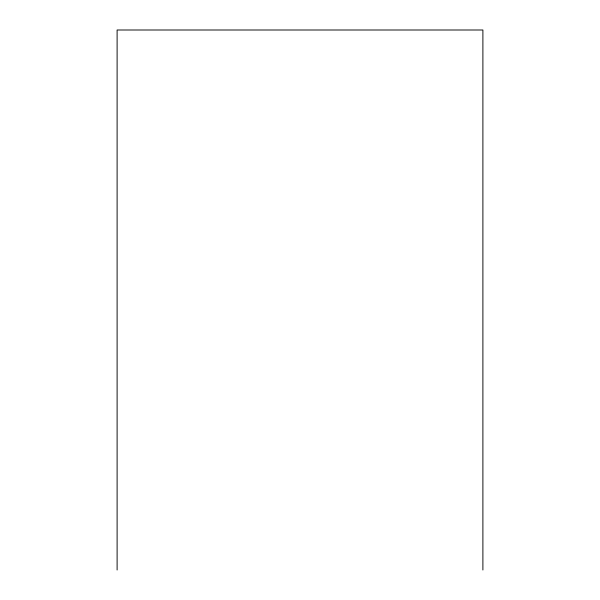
<?xml version="1.0" encoding="UTF-8"?>
<svg xmlns="http://www.w3.org/2000/svg" width="600" height="600" viewBox="0 0 600 600"><rect width="100%" height="100%" fill="white"/><g stroke="black" fill="none" stroke-linecap="round" stroke-linejoin="round"><path stroke-width="0.9" d="M482.895 570L482.895 30L117.105 30L117.105 570"/></g></svg>
